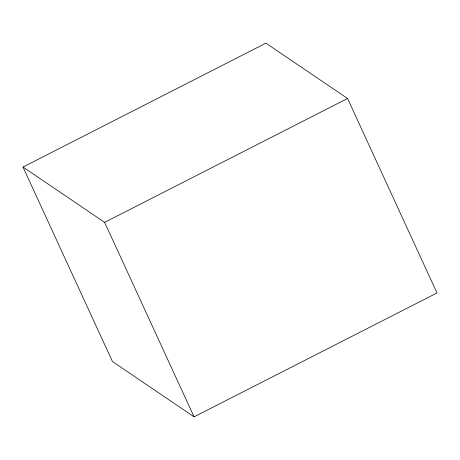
<?xml version="1.0" encoding="UTF-8"?>
<svg xmlns="http://www.w3.org/2000/svg" width="460" height="460" viewBox="0 0 460 460"><rect width="100%" height="100%" fill="white"/><g stroke="black" fill="none" stroke-linecap="round" stroke-linejoin="round"><path stroke-width="0.69" d="M23 167.043L265.92 43.16L347.553 98.48L437 292.957L194.08 416.841L112.447 361.52L23 167.043L104.633 222.364L194.08 416.841M104.633 222.364L347.553 98.48"/></g></svg>
